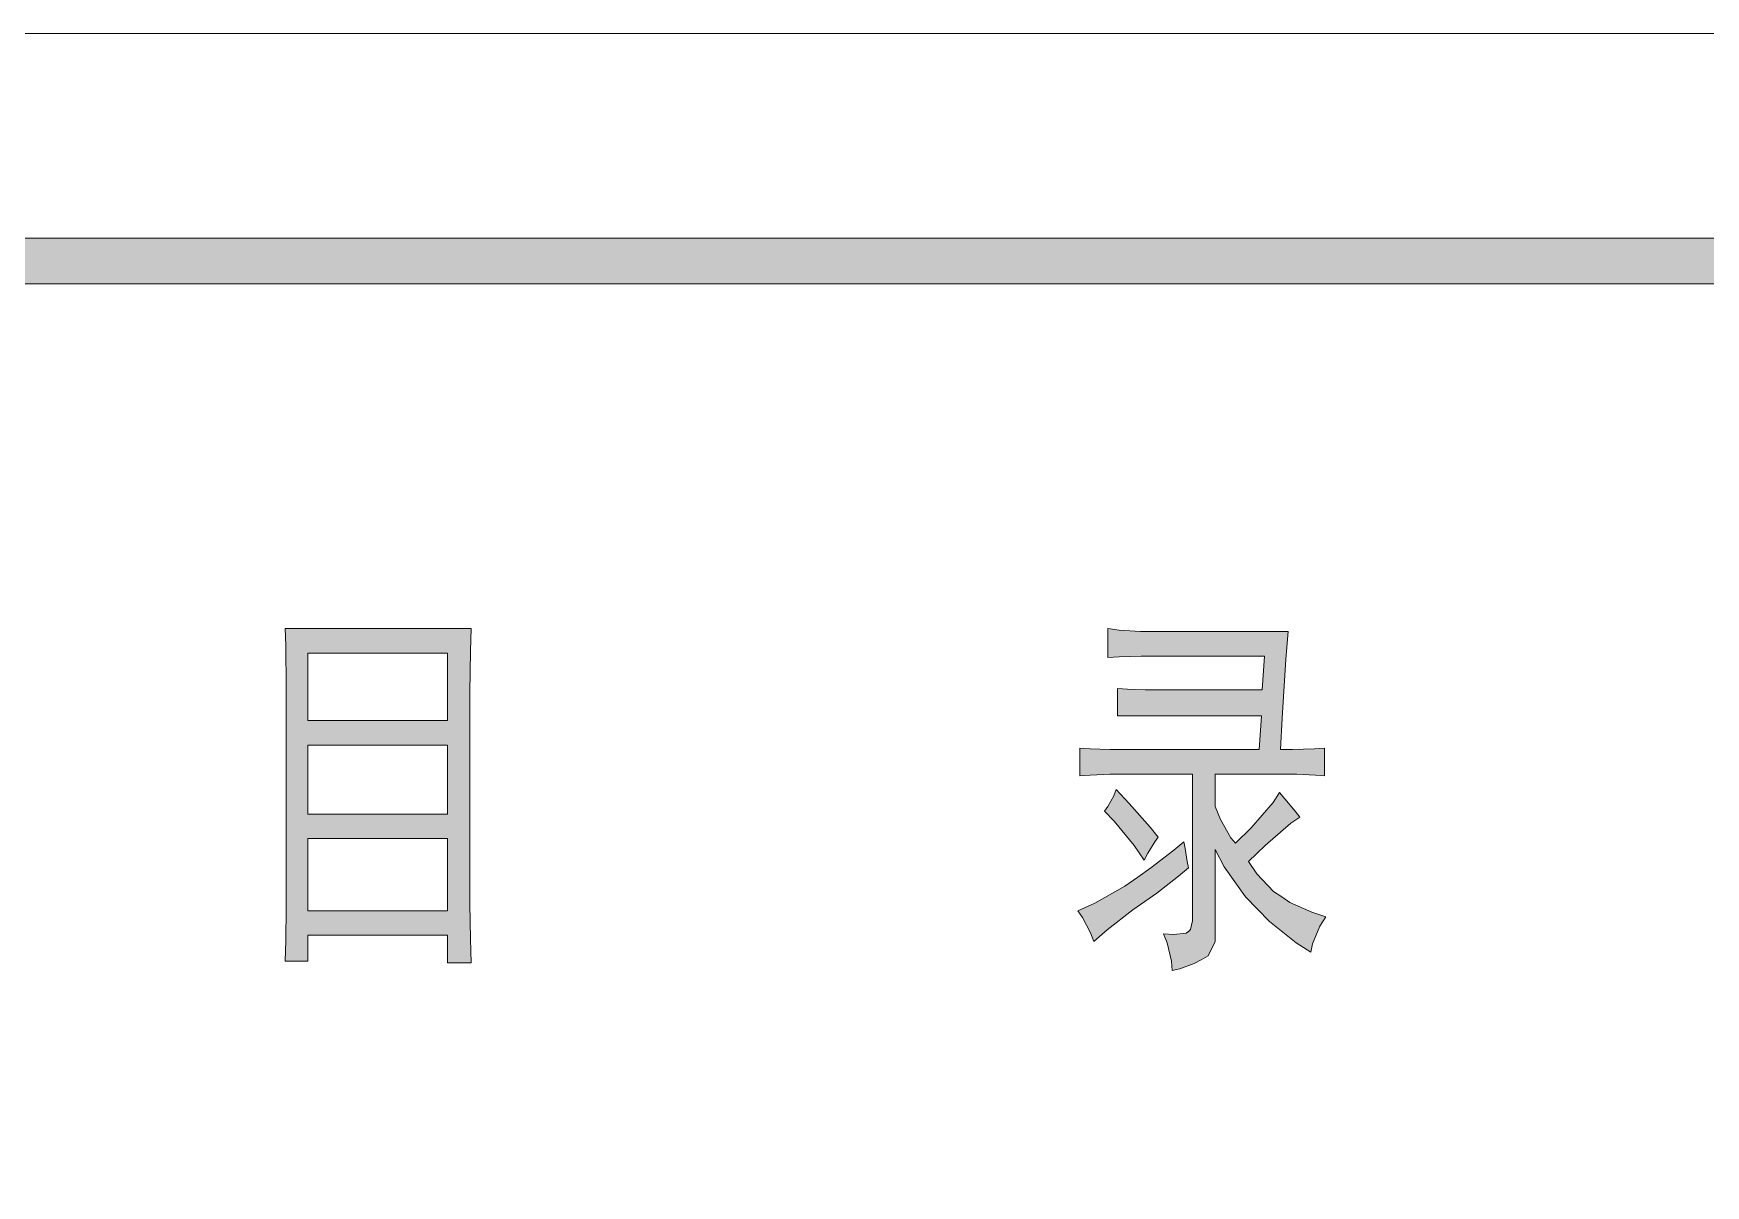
# Model space of a CAD drawing. Header units: millimetres. Extents: x 0 to 207, y 0 to 293.
# Drawn here: x 117.35 to 153.55, y 267.7 to 292.64 of the extents above; entities that cross this region are included whole.
import ezdxf

# ---------------------------------------------------------------- set-up
doc = ezdxf.new("R2010")
doc.units = ezdxf.units.MM

msp = doc.modelspace()

# ---------------------------------------------------------------- hatches: boundary and pattern name
h = msp.add_hatch(color=0)
h.dxf.hatch_style = 2
h.paths.add_polyline_path([(202.483861, 288.208861), (201.499611, 287.224611), (25.124833, 287.224611), (24.140583, 288.208861)])
h = msp.add_hatch(color=0)
h.paths.add_polyline_path([(126.827139, 279.759833), (126.816556, 279.280056), (126.802444, 278.366361), (126.802444, 277.935972), (126.802444, 274.048361), (126.802444, 273.801417), (126.816556, 273.035889), (126.827139, 272.520833), (126.315611, 272.520833), (126.315611, 273.120556), (123.292306, 273.120556), (123.292306, 272.556111), (122.805472, 272.556111), (122.816056, 273.004139), (122.826639, 273.71675), (122.826639, 273.984861), (122.826639, 277.935972), (122.826639, 278.482778), (122.816056, 279.396472), (122.805472, 279.759833)])
h.paths.add_polyline_path([(126.315611, 273.649722), (126.315611, 275.212528), (123.292306, 275.212528), (123.292306, 273.649722)])
h.paths.add_polyline_path([(126.315611, 275.741694), (126.315611, 277.237472), (123.292306, 277.237472), (123.292306, 275.741694)])
h.paths.add_polyline_path([(126.315611, 277.770167), (126.315611, 279.230667), (123.292306, 279.230667), (123.292306, 277.770167)])
h = msp.add_hatch(color=0)
h.dxf.hatch_style = 2
h.paths.add_polyline_path([(140.821833, 277.868944), (140.821833, 278.465139), (141.040556, 278.451028), (141.425083, 278.433389), (141.587361, 278.433389), (143.958028, 278.433389), (144.003889, 279.163639), (141.566194, 279.163639), (141.333361, 279.163639), (140.857111, 279.146), (140.610167, 279.131889), (140.610167, 279.759833), (140.857111, 279.728083), (141.31925, 279.696333), (141.5415, 279.696333), (144.515417, 279.696333), (144.469556, 279.096611), (144.388417, 277.819556), (144.353139, 277.138694), (144.610667, 277.138694), (145.086917, 277.156333), (145.305639, 277.170444), (145.305639, 276.57425), (145.108083, 276.588361), (144.702389, 276.606), (144.49425, 276.606), (142.934972, 276.606), (142.934972, 275.911028), (143.051389, 275.625278), (143.273639, 275.230167), (143.379472, 275.11375), (143.714611, 275.445361), (144.190861, 275.992167), (144.331972, 276.207361), (144.448389, 276.076833), (144.667111, 275.808722), (144.772944, 275.678194), (144.575389, 275.544139), (144.018, 275.060833), (143.658167, 274.715111), (143.841611, 274.447), (144.201444, 274.066), (144.377833, 273.949583), (144.550694, 273.833167), (145.026944, 273.617972), (145.330333, 273.519194), (145.203333, 273.318111), (145.041056, 272.937111), (145.005778, 272.753667), (144.691806, 272.95475), (144.116778, 273.416889), (143.855722, 273.685), (143.591139, 273.949583), (143.132528, 274.598694), (142.934972, 274.979694), (142.934972, 273.219333), (142.934972, 272.9865), (142.783278, 272.672528), (142.635111, 272.587861), (142.483417, 272.506722), (142.169444, 272.390306), (142.007167, 272.355028), (141.993056, 272.556111), (141.901333, 272.95475), (141.820194, 273.152306), (142.042444, 273.134667), (142.307028, 273.162889), (142.356417, 273.201694), (142.402278, 273.244028), (142.448139, 273.434528), (142.448139, 273.586222), (142.448139, 276.606), (140.867694, 276.606), (140.659556, 276.606), (140.229167, 276.588361), (140.006917, 276.57425), (140.006917, 277.170444), (140.229167, 277.156333), (140.659556, 277.138694), (140.867694, 277.138694), (143.887472, 277.138694), (143.936861, 277.868944)])
h = msp.add_hatch(color=0)
h.dxf.hatch_style = 2
h.paths.add_polyline_path([(140.797139, 276.274389), (141.075833, 275.974528), (141.530917, 275.459472), (141.703778, 275.244278), (141.633222, 275.1455), (141.481528, 274.895028), (141.400389, 274.746861), (141.181667, 275.060833), (140.751278, 275.593528), (140.543139, 275.808722), (140.610167, 275.911028), (140.740694, 276.140333)])
h = msp.add_hatch(color=0)
h.dxf.hatch_style = 2
h.paths.add_polyline_path([(142.356417, 274.581056), (142.14475, 274.397611), (141.675556, 274.03425), (141.4145, 273.850806), (141.153444, 273.667361), (140.599583, 273.236972), (140.310306, 272.9865), (140.23975, 273.169944), (140.066889, 273.501556), (139.961056, 273.649722), (140.331472, 273.815528), (140.984111, 274.182417), (141.262806, 274.379972), (141.5415, 274.581056), (142.042444, 274.962056), (142.261167, 275.1455), (142.285861, 274.997333), (142.331722, 274.715111)])

# ---------------------------------------------------------------- linework, layer by layer
at = {"color": 0, "lineweight": 0}
for points in [[(0, 0), (206.918278, 0), (206.918278, 292.643278), (0, 292.643278)], [(202.483861, 288.208861), (201.499611, 287.224611), (25.124833, 287.224611), (24.140583, 288.208861)], [(126.827139, 279.759833), (126.816556, 279.280056), (126.802444, 278.366361), (126.802444, 277.935972), (126.802444, 274.048361), (126.802444, 273.801417), (126.816556, 273.035889), (126.827139, 272.520833), (126.315611, 272.520833), (126.315611, 273.120556), (123.292306, 273.120556), (123.292306, 272.556111), (122.805472, 272.556111), (122.816056, 273.004139), (122.826639, 273.71675), (122.826639, 273.984861), (122.826639, 277.935972), (122.826639, 278.482778), (122.816056, 279.396472), (122.805472, 279.759833)], [(140.821833, 277.868944), (140.821833, 278.465139), (141.040556, 278.451028), (141.425083, 278.433389), (141.587361, 278.433389), (143.958028, 278.433389), (144.003889, 279.163639), (141.566194, 279.163639), (141.333361, 279.163639), (140.857111, 279.146), (140.610167, 279.131889), (140.610167, 279.759833), (140.857111, 279.728083), (141.31925, 279.696333), (141.5415, 279.696333), (144.515417, 279.696333), (144.469556, 279.096611), (144.388417, 277.819556), (144.353139, 277.138694), (144.610667, 277.138694), (145.086917, 277.156333), (145.305639, 277.170444), (145.305639, 276.57425), (145.108083, 276.588361), (144.702389, 276.606), (144.49425, 276.606), (142.934972, 276.606), (142.934972, 275.911028), (143.051389, 275.625278), (143.273639, 275.230167), (143.379472, 275.11375), (143.714611, 275.445361), (144.190861, 275.992167), (144.331972, 276.207361), (144.448389, 276.076833), (144.667111, 275.808722), (144.772944, 275.678194), (144.575389, 275.544139), (144.018, 275.060833), (143.658167, 274.715111), (143.841611, 274.447), (144.201444, 274.066), (144.377833, 273.949583), (144.550694, 273.833167), (145.026944, 273.617972), (145.330333, 273.519194), (145.203333, 273.318111), (145.041056, 272.937111), (145.005778, 272.753667), (144.691806, 272.95475), (144.116778, 273.416889), (143.855722, 273.685), (143.591139, 273.949583), (143.132528, 274.598694), (142.934972, 274.979694), (142.934972, 273.219333), (142.934972, 272.9865), (142.783278, 272.672528), (142.635111, 272.587861), (142.483417, 272.506722), (142.169444, 272.390306), (142.007167, 272.355028), (141.993056, 272.556111), (141.901333, 272.95475), (141.820194, 273.152306), (142.042444, 273.134667), (142.307028, 273.162889), (142.356417, 273.201694), (142.402278, 273.244028), (142.448139, 273.434528), (142.448139, 273.586222), (142.448139, 276.606), (140.867694, 276.606), (140.659556, 276.606), (140.229167, 276.588361), (140.006917, 276.57425), (140.006917, 277.170444), (140.229167, 277.156333), (140.659556, 277.138694), (140.867694, 277.138694), (143.887472, 277.138694), (143.936861, 277.868944)], [(126.315611, 277.770167), (126.315611, 279.230667), (123.292306, 279.230667), (123.292306, 277.770167)], [(126.315611, 275.741694), (126.315611, 277.237472), (123.292306, 277.237472), (123.292306, 275.741694)], [(140.797139, 276.274389), (141.075833, 275.974528), (141.530917, 275.459472), (141.703778, 275.244278), (141.633222, 275.1455), (141.481528, 274.895028), (141.400389, 274.746861), (141.181667, 275.060833), (140.751278, 275.593528), (140.543139, 275.808722), (140.610167, 275.911028), (140.740694, 276.140333)], [(126.315611, 273.649722), (126.315611, 275.212528), (123.292306, 275.212528), (123.292306, 273.649722)], [(142.356417, 274.581056), (142.14475, 274.397611), (141.675556, 274.03425), (141.4145, 273.850806), (141.153444, 273.667361), (140.599583, 273.236972), (140.310306, 272.9865), (140.23975, 273.169944), (140.066889, 273.501556), (139.961056, 273.649722), (140.331472, 273.815528), (140.984111, 274.182417), (141.262806, 274.379972), (141.5415, 274.581056), (142.042444, 274.962056), (142.261167, 275.1455), (142.285861, 274.997333), (142.331722, 274.715111)]]:
    msp.add_lwpolyline(points, close=True, dxfattribs=at)

doc.saveas('drawing.dxf')
